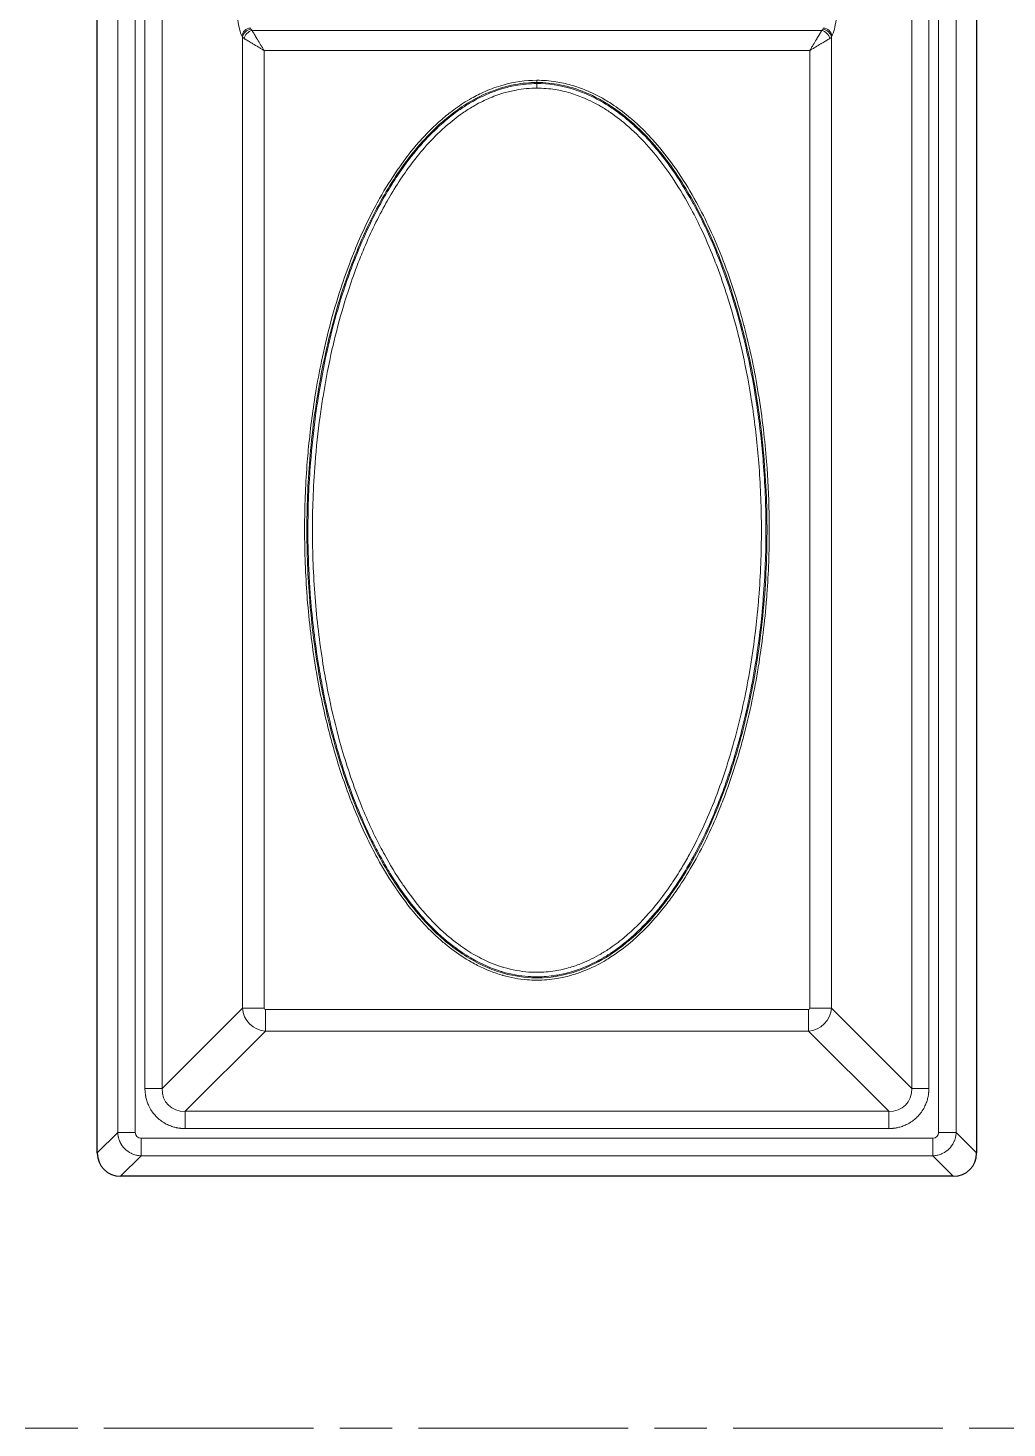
# Model space of a CAD drawing. Header units: millimetres. Extents: x 0 to 1486, y 0 to 1051.
# Drawn here: x 338.2 to 371.26, y 289.51 to 336.79 of the extents above; entities that cross this region are included whole.
import ezdxf

# ---------------------------------------------------------------- set-up
doc = ezdxf.new("R2010")
doc.units = ezdxf.units.MM
doc.header["$LTSCALE"] = 1.25
doc.linetypes.add('CHAIN', pattern=[0.3543, 0.2362, -0.0295, 0.0591, -0.0295])
for name, color, linetype, lineweight, true_color in [('Mittellinie(DIN)', 7, 'CHAIN', 15, 0x262659), ('Sichtbare Kanten(DIN)', 7, 'Continuous', 25, 0x262659), ('Sichtbare tangentiale Kanten(DIN)', 7, 'Continuous', 15, 0x1a1a3e)]:
    doc.layers.add(name, color=color, linetype=linetype, lineweight=lineweight, true_color=true_color)

msp = doc.modelspace()

# ---------------------------------------------------------------- linework, layer by layer
at = {"layer": 'Mittellinie(DIN)', "ltscale": 23.990969}
msp.add_line((192.013, 289.508), (1084.263, 289.508), dxfattribs=at)
at = {"layer": 'Sichtbare Kanten(DIN)'}
for p, q in [((340.538, 298.796), (340.538, 411.92)), ((370.238, 411.92), (370.238, 298.796)), ((369.45, 298.008), (341.326, 298.008))]:
    msp.add_line(p, q, dxfattribs=at)
for centre, major_axis in [((341.351, 298.82), (-0.583, -0.583)), ((369.426, 298.82), (0.583, -0.583))]:
    msp.add_ellipse(centre, major_axis=major_axis, ratio=0.970288, start_param=5.512866, end_param=7.053504, dxfattribs=at)
at = {"layer": 'Sichtbare tangentiale Kanten(DIN)'}
for p, q in [((341.232, 299.49), (341.232, 411.227)), ((341.823, 299.49), (341.823, 411.227)), ((368.954, 299.49), (368.954, 411.227)), ((369.545, 299.49), (369.545, 411.227)), ((342.151, 300.979), (342.151, 337.061)), ((342.733, 300.979), (342.733, 337.061)), ((345.736, 336.747), (345.714, 336.79)), ((345.768, 336.704), (365.008, 336.704)), ((365.041, 336.747), (365.062, 336.79)), ((368.044, 300.979), (368.044, 337.061)), ((368.626, 300.979), (368.626, 337.061)), ((345.445, 336.478), (345.423, 336.52)), ((345.445, 303.691), (345.445, 336.478)), ((365.332, 336.478), (365.353, 336.52)), ((365.332, 303.691), (365.332, 336.478)), ((346.172, 336.03), (364.604, 336.03)), ((346.172, 303.691), (346.172, 336.03)), ((364.604, 303.691), (364.604, 336.03)), ((355.388, 335.025), (355.388, 334.949)), ((355.388, 334.949), (355.388, 334.913)), ((355.388, 334.913), (355.388, 334.759)), ((342.733, 300.979), (345.445, 303.691)), ((345.445, 303.691), (346.172, 303.691)), ((346.221, 303.642), (364.556, 303.642)), ((346.221, 302.915), (346.221, 303.642)), ((364.556, 303.642), (364.556, 302.915)), ((365.332, 303.691), (364.604, 303.691)), ((368.044, 300.979), (365.332, 303.691)), ((343.509, 300.203), (346.221, 302.915)), ((346.221, 302.915), (364.556, 302.915)), ((367.267, 300.203), (364.556, 302.915)), ((342.151, 300.979), (342.733, 300.979)), ((368.626, 300.979), (368.044, 300.979)), ((343.509, 299.621), (343.509, 300.203)), ((343.509, 300.203), (367.267, 300.203)), ((367.267, 300.203), (367.267, 299.621)), ((340.538, 298.796), (341.232, 299.49)), ((341.232, 299.49), (341.823, 299.49)), ((343.509, 299.621), (367.267, 299.621)), ((369.545, 299.49), (368.954, 299.49)), ((370.238, 298.796), (369.545, 299.49)), ((342.02, 299.293), (368.757, 299.293)), ((342.02, 298.702), (342.02, 299.293)), ((368.757, 299.293), (368.757, 298.702)), ((341.326, 298.008), (342.02, 298.702)), ((342.02, 298.702), (368.757, 298.702)), ((369.45, 298.008), (368.757, 298.702))]:
    msp.add_line(p, q, dxfattribs=at)
for centre, major_axis, ratio, start_param, end_param in [((345.554, 337.595), (-0.001, 1.197), 0.249407, 2.033422, 2.685728), ((345.714, 336.52), (-0.267, -0.136), 0.876427, 4.292601, 5.756816), ((345.736, 336.478), (-0.267, -0.136), 0.876427, 4.292601, 5.756816), ((345.768, 336.434), (-0.212, -0.212), 0.822157, 4.024283, 5.400495), ((346.261, 336.799), (-0.539, 0), 0.439726, 0.219686, 0.413587), ((364.515, 336.799), (0.539, 0), 0.439726, 5.869599, 6.063499), ((365.008, 336.434), (0.212, -0.212), 0.822157, 0.88269, 2.258902), ((365.041, 336.478), (0.267, -0.136), 0.876427, 0.526369, 1.990584), ((365.062, 336.52), (0.267, -0.136), 0.876427, 0.526369, 1.990584), ((365.223, 337.595), (0.001, 1.197), 0.249407, 3.597457, 4.249764), ((346.226, 336.531), (-0.803, 0), 0.281851, 0.234549, 0.438861), ((364.551, 336.531), (0.803, 0), 0.281851, 5.844325, 6.048636), ((346.224, 303.694), (0.566, -0.566), 0.950188, 3.956104, 5.468674), ((346.224, 303.694), (0.0375, 0.0375), 0.943242, 2.385308, 3.897877), ((364.553, 303.694), (-0.566, -0.566), 0.950188, 0.814511, 2.327081), ((364.553, 303.694), (-0.0375, 0.0375), 0.943242, 2.385308, 3.897877), ((343.593, 301.063), (0.65, 0.65), 0.870843, 2.385491, 3.897694), ((367.183, 301.063), (-0.65, 0.65), 0.870843, 2.385491, 3.897694), ((342.026, 299.496), (-0.146, -0.146), 0.970883, 5.512439, 7.053932), ((368.751, 299.496), (-0.146, 0.146), 0.970883, 2.370846, 3.912339)]:
    msp.add_ellipse(centre, major_axis=major_axis, ratio=ratio, start_param=start_param, end_param=end_param, dxfattribs=at)
for points, knots in [([(345.768, 336.704), (345.774, 336.695), (345.779, 336.685), (345.785, 336.675), (345.792, 336.665), (345.798, 336.654), (345.805, 336.643), (345.816, 336.624), (345.828, 336.604), (345.841, 336.583), (345.843, 336.579), (345.846, 336.574), (345.848, 336.57), (345.874, 336.527), (345.902, 336.481), (345.931, 336.432), (345.937, 336.423), (345.943, 336.413), (345.949, 336.403), (345.984, 336.344), (346.021, 336.283), (346.058, 336.22), (346.077, 336.189), (346.096, 336.157), (346.115, 336.126), (346.125, 336.11), (346.134, 336.094), (346.144, 336.078), (346.153, 336.062), (346.163, 336.046), (346.172, 336.03)], [0, 0, 0, 0, 0.0583903, 0.0583903, 0.0583903, 0.1166231, 0.1166231, 0.1166231, 0.213731, 0.213731, 0.213731, 0.233069, 0.233069, 0.233069, 0.4274621, 0.4274621, 0.4274621, 0.4661163, 0.4661163, 0.4661163, 0.6989275, 0.6989275, 0.6989275, 0.8156207, 0.8156207, 0.8156207, 0.8739806, 0.8739806, 0.8739806, 0.9322842, 0.9322842, 0.9322842, 0.9322842]), ([(365.008, 336.704), (365.003, 336.695), (364.997, 336.685), (364.991, 336.675), (364.985, 336.665), (364.978, 336.654), (364.972, 336.643), (364.961, 336.624), (364.949, 336.604), (364.936, 336.583), (364.933, 336.579), (364.931, 336.574), (364.928, 336.57), (364.903, 336.527), (364.875, 336.481), (364.845, 336.432), (364.84, 336.423), (364.834, 336.413), (364.828, 336.403), (364.792, 336.344), (364.756, 336.283), (364.718, 336.22), (364.699, 336.189), (364.68, 336.157), (364.661, 336.126), (364.652, 336.11), (364.642, 336.094), (364.633, 336.078), (364.623, 336.062), (364.614, 336.046), (364.604, 336.03)], [0, 0, 0, 0, 0.0583903, 0.0583903, 0.0583903, 0.1166231, 0.1166231, 0.1166231, 0.2137311, 0.2137311, 0.2137311, 0.233069, 0.233069, 0.233069, 0.4274621, 0.4274621, 0.4274621, 0.4661163, 0.4661163, 0.4661163, 0.6989275, 0.6989275, 0.6989275, 0.8156207, 0.8156207, 0.8156207, 0.8739806, 0.8739806, 0.8739806, 0.9322842, 0.9322842, 0.9322842, 0.9322842]), ([(345.499, 336.434), (345.508, 336.429), (345.517, 336.423), (345.528, 336.417), (345.538, 336.411), (345.549, 336.405), (345.56, 336.398), (345.579, 336.387), (345.599, 336.375), (345.62, 336.362), (345.624, 336.36), (345.628, 336.357), (345.632, 336.354), (345.675, 336.329), (345.722, 336.301), (345.77, 336.272), (345.78, 336.266), (345.79, 336.26), (345.799, 336.254), (345.858, 336.219), (345.92, 336.182), (345.982, 336.144), (346.014, 336.125), (346.045, 336.107), (346.077, 336.087), (346.093, 336.078), (346.109, 336.068), (346.125, 336.059), (346.14, 336.049), (346.156, 336.04), (346.172, 336.03)], [0, 0, 0, 0, 0.0583903, 0.0583903, 0.0583903, 0.1166231, 0.1166231, 0.1166231, 0.213731, 0.213731, 0.213731, 0.233069, 0.233069, 0.233069, 0.4274621, 0.4274621, 0.4274621, 0.4661163, 0.4661163, 0.4661163, 0.6989275, 0.6989275, 0.6989275, 0.8156207, 0.8156207, 0.8156207, 0.8739806, 0.8739806, 0.8739806, 0.9322842, 0.9322842, 0.9322842, 0.9322842]), ([(365.278, 336.434), (365.269, 336.429), (365.259, 336.423), (365.249, 336.417), (365.239, 336.411), (365.228, 336.405), (365.217, 336.398), (365.198, 336.387), (365.178, 336.375), (365.157, 336.362), (365.153, 336.36), (365.148, 336.357), (365.144, 336.354), (365.101, 336.329), (365.055, 336.301), (365.006, 336.272), (364.997, 336.266), (364.987, 336.26), (364.977, 336.254), (364.918, 336.219), (364.857, 336.182), (364.794, 336.144), (364.763, 336.125), (364.731, 336.107), (364.7, 336.087), (364.684, 336.078), (364.668, 336.068), (364.652, 336.059), (364.636, 336.049), (364.62, 336.04), (364.604, 336.03)], [0, 0, 0, 0, 0.0583903, 0.0583903, 0.0583903, 0.1166231, 0.1166231, 0.1166231, 0.2137311, 0.2137311, 0.2137311, 0.233069, 0.233069, 0.233069, 0.4274621, 0.4274621, 0.4274621, 0.4661163, 0.4661163, 0.4661163, 0.6989275, 0.6989275, 0.6989275, 0.8156207, 0.8156207, 0.8156207, 0.8739806, 0.8739806, 0.8739806, 0.9322842, 0.9322842, 0.9322842, 0.9322842]), ([(355.388, 335.025), (355.601, 335.025), (355.815, 335.008), (356.025, 334.975), (356.197, 334.948), (356.367, 334.911), (356.534, 334.864), (356.71, 334.814), (356.882, 334.754), (357.051, 334.684), (357.24, 334.605), (357.423, 334.515), (357.601, 334.415), (357.733, 334.34), (357.863, 334.26), (357.989, 334.175), (358.183, 334.043), (358.37, 333.9), (358.549, 333.749), (358.641, 333.671), (358.73, 333.591), (358.817, 333.51), (359.012, 333.327), (359.198, 333.135), (359.374, 332.934), (359.598, 332.68), (359.807, 332.414), (360.003, 332.138), (360.031, 332.098), (360.059, 332.058), (360.087, 332.018), (360.307, 331.7), (360.511, 331.371), (360.7, 331.034), (360.725, 330.99), (360.75, 330.946), (360.774, 330.902), (360.935, 330.607), (361.086, 330.306), (361.228, 330.001), (361.391, 329.648), (361.542, 329.29), (361.681, 328.927), (361.956, 328.212), (362.187, 327.48), (362.381, 326.74), (362.383, 326.734), (362.384, 326.728), (362.386, 326.722), (362.582, 325.973), (362.74, 325.215), (362.865, 324.451), (362.932, 324.046), (362.989, 323.639), (363.037, 323.231), (363.079, 322.871), (363.115, 322.509), (363.143, 322.147), (363.189, 321.568), (363.218, 320.987), (363.229, 320.406), (363.233, 320.213), (363.235, 320.021), (363.235, 319.829), (363.235, 319.108), (363.209, 318.388), (363.156, 317.67), (363.152, 317.617), (363.148, 317.563), (363.144, 317.51), (363.082, 316.739), (362.99, 315.97), (362.865, 315.206), (362.864, 315.198), (362.863, 315.19), (362.861, 315.183), (362.737, 314.427), (362.58, 313.676), (362.386, 312.936), (362.337, 312.749), (362.286, 312.563), (362.233, 312.378), (362.071, 311.82), (361.888, 311.268), (361.679, 310.726), (361.644, 310.633), (361.607, 310.54), (361.57, 310.447), (361.318, 309.822), (361.031, 309.211), (360.701, 308.623), (360.656, 308.545), (360.611, 308.467), (360.566, 308.389), (360.415, 308.134), (360.256, 307.883), (360.087, 307.639), (359.989, 307.498), (359.887, 307.358), (359.783, 307.222), (359.652, 307.051), (359.516, 306.885), (359.374, 306.723), (359.189, 306.513), (358.995, 306.311), (358.789, 306.121), (358.711, 306.049), (358.631, 305.978), (358.549, 305.909), (358.329, 305.723), (358.097, 305.55), (357.854, 305.395), (357.771, 305.342), (357.686, 305.291), (357.601, 305.243), (357.382, 305.119), (357.154, 305.011), (356.919, 304.921), (356.793, 304.873), (356.664, 304.83), (356.534, 304.793), (356.379, 304.749), (356.221, 304.714), (356.063, 304.688), (355.84, 304.651), (355.614, 304.632), (355.388, 304.632), (355.277, 304.632), (355.166, 304.637), (355.055, 304.646), (354.781, 304.668), (354.508, 304.718), (354.243, 304.793), (354.238, 304.794), (354.234, 304.796), (354.229, 304.797), (353.937, 304.88), (353.654, 304.994), (353.383, 305.131), (353.313, 305.167), (353.244, 305.204), (353.176, 305.243), (352.944, 305.374), (352.721, 305.522), (352.509, 305.683), (352.413, 305.756), (352.319, 305.831), (352.227, 305.909), (351.992, 306.108), (351.77, 306.323), (351.56, 306.548), (351.507, 306.606), (351.454, 306.664), (351.402, 306.723), (351.147, 307.014), (350.91, 307.321), (350.69, 307.639), (350.67, 307.668), (350.65, 307.697), (350.631, 307.726), (350.433, 308.017), (350.248, 308.317), (350.076, 308.623), (350.02, 308.722), (349.966, 308.821), (349.913, 308.921), (349.638, 309.439), (349.395, 309.973), (349.179, 310.518), (349.151, 310.587), (349.124, 310.656), (349.097, 310.726), (348.889, 311.268), (348.705, 311.82), (348.544, 312.378), (348.49, 312.563), (348.439, 312.749), (348.39, 312.936), (348.223, 313.575), (348.083, 314.221), (347.968, 314.872), (347.948, 314.983), (347.929, 315.095), (347.911, 315.206), (347.786, 315.97), (347.694, 316.739), (347.633, 317.51), (347.631, 317.538), (347.628, 317.567), (347.626, 317.595), (347.57, 318.338), (347.542, 319.083), (347.542, 319.829), (347.542, 319.9), (347.542, 319.97), (347.542, 320.041), (347.547, 320.744), (347.577, 321.447), (347.633, 322.147), (347.643, 322.278), (347.654, 322.408), (347.667, 322.538), (347.726, 323.178), (347.807, 323.817), (347.911, 324.451), (347.971, 324.814), (348.038, 325.177), (348.113, 325.537), (348.196, 325.934), (348.288, 326.329), (348.39, 326.722), (348.502, 327.148), (348.626, 327.572), (348.763, 327.991), (348.866, 328.307), (348.978, 328.621), (349.097, 328.931), (349.152, 329.073), (349.208, 329.214), (349.266, 329.354), (349.497, 329.914), (349.757, 330.461), (350.052, 330.99), (350.06, 331.005), (350.068, 331.019), (350.076, 331.034), (350.266, 331.371), (350.469, 331.7), (350.69, 332.018), (350.699, 332.032), (350.709, 332.046), (350.719, 332.06), (350.931, 332.363), (351.158, 332.656), (351.402, 332.934), (351.531, 333.08), (351.664, 333.222), (351.803, 333.359), (351.939, 333.494), (352.081, 333.624), (352.227, 333.749), (352.359, 333.861), (352.496, 333.968), (352.636, 334.069), (352.81, 334.194), (352.99, 334.31), (353.175, 334.415), (353.325, 334.499), (353.48, 334.577), (353.637, 334.646), (353.834, 334.732), (354.036, 334.805), (354.243, 334.864), (354.615, 334.969), (355.002, 335.025), (355.388, 335.025)], [0, 0, 0, 0, 0.639708, 0.639708, 0.639708, 1.160348, 1.160348, 1.160348, 1.708499, 1.708499, 1.708499, 2.321068, 2.321068, 2.321068, 2.777127, 2.777127, 2.777127, 3.481707, 3.481707, 3.481707, 3.840961, 3.840961, 3.840961, 4.642216, 4.642216, 4.642216, 5.656868, 5.656868, 5.656868, 5.802986, 5.802986, 5.802986, 6.963587, 6.963587, 6.963587, 7.114552, 7.114552, 7.114552, 8.124051, 8.124051, 8.124051, 9.289556, 9.289556, 9.289556, 11.587453, 11.587453, 11.587453, 11.605982, 11.605982, 11.605982, 13.927144, 13.927144, 13.927144, 15.159529, 15.159529, 15.159529, 16.248341, 16.248341, 16.248341, 17.992352, 17.992352, 17.992352, 18.569576, 18.569576, 18.569576, 20.730291, 20.730291, 20.730291, 20.890769, 20.890769, 20.890769, 23.211965, 23.211965, 23.211965, 23.235727, 23.235727, 23.235727, 25.53318, 25.53318, 25.53318, 26.112017, 26.112017, 26.112017, 27.854377, 27.854377, 27.854377, 28.153739, 28.153739, 28.153739, 30.175566, 30.175566, 30.175566, 30.445968, 30.445968, 30.445968, 31.33622, 31.33622, 31.33622, 31.85246, 31.85246, 31.85246, 32.496894, 32.496894, 32.496894, 33.336993, 33.336993, 33.336993, 33.657412, 33.657412, 33.657412, 34.522413, 34.522413, 34.522413, 34.818036, 34.818036, 34.818036, 35.57249, 35.57249, 35.57249, 35.978641, 35.978641, 35.978641, 36.46173, 36.46173, 36.46173, 37.139135, 37.139135, 37.139135, 37.472442, 37.472442, 37.472442, 38.299742, 38.299742, 38.299742, 38.313597, 38.313597, 38.313597, 39.224503, 39.224503, 39.224503, 39.460285, 39.460285, 39.460285, 40.259784, 40.259784, 40.259784, 40.620853, 40.620853, 40.620853, 41.545701, 41.545701, 41.545701, 41.781511, 41.781511, 41.781511, 42.942132, 42.942132, 42.942132, 43.047049, 43.047049, 43.047049, 44.102719, 44.102719, 44.102719, 44.442229, 44.442229, 44.442229, 46.200033, 46.200033, 46.200033, 46.423921, 46.423921, 46.423921, 48.166433, 48.166433, 48.166433, 48.745108, 48.745108, 48.745108, 50.727284, 50.727284, 50.727284, 51.066318, 51.066318, 51.066318, 53.387519, 53.387519, 53.387519, 53.473034, 53.473034, 53.473034, 55.708716, 55.708716, 55.708716, 55.921312, 55.921312, 55.921312, 58.029915, 58.029915, 58.029915, 58.421576, 58.421576, 58.421576, 60.351166, 60.351166, 60.351166, 61.455449, 61.455449, 61.455449, 62.672368, 62.672368, 62.672368, 63.995258, 63.995258, 63.995258, 64.993535, 64.993535, 64.993535, 65.448701, 65.448701, 65.448701, 67.264643, 67.264643, 67.264643, 67.314699, 67.314699, 67.314699, 68.475297, 68.475297, 68.475297, 68.525889, 68.525889, 68.525889, 69.636002, 69.636002, 69.636002, 70.220476, 70.220476, 70.220476, 70.796631, 70.796631, 70.796631, 71.316647, 71.316647, 71.316647, 71.957253, 71.957253, 71.957253, 72.473802, 72.473802, 72.473802, 73.117889, 73.117889, 73.117889, 74.278288, 74.278288, 74.278288, 74.278288]), ([(355.388, 334.949), (355.65, 334.949), (356.209, 334.893), (357.083, 334.623), (357.962, 334.139), (358.811, 333.448), (359.571, 332.62), (360.202, 331.737), (360.935, 330.501), (361.672, 328.857), (362.297, 326.872), (362.715, 324.986), (363.029, 322.896), (363.195, 320.452), (363.122, 317.597), (362.782, 314.9), (362.224, 312.494), (361.507, 310.383), (360.664, 308.62), (359.706, 307.191), (358.801, 306.188), (357.869, 305.454), (356.98, 304.995), (356.047, 304.727), (355.065, 304.673), (354.144, 304.873), (353.39, 305.196), (352.76, 305.575), (352.158, 306.051), (351.554, 306.646), (350.985, 307.335), (350.444, 308.129), (349.839, 309.183), (349.195, 310.599), (348.556, 312.489), (348.005, 314.845), (347.674, 317.414), (347.585, 320.067), (347.713, 322.638), (348.09, 325.29), (348.682, 327.615), (349.383, 329.501), (349.994, 330.768), (350.61, 331.787), (351.183, 332.582), (351.908, 333.394), (352.733, 334.087), (353.683, 334.62), (354.551, 334.893), (355.141, 334.949), (355.388, 334.949)], [0, 0, 0, 0, 0.801473, 1.708499, 2.777127, 3.840961, 5.018658, 6.172353, 7.114552, 9.351003, 11.587453, 13.373491, 15.159529, 17.94491, 20.730291, 23.740723, 26.112017, 28.153739, 30.445968, 31.987116, 33.336993, 34.522413, 35.57249, 36.368743, 37.472442, 38.554664, 39.224503, 39.965544, 40.78815, 41.545701, 42.532728, 43.487478, 44.442229, 46.200033, 48.166433, 50.445565, 53.473034, 55.947305, 58.421576, 61.208417, 63.995258, 65.629951, 67.264643, 68.228999, 69.222094, 70.220476, 71.519846, 72.473802, 73.523577, 74.278288, 74.278288, 74.278288, 74.278288]), ([(355.388, 334.913), (355.781, 334.913), (356.174, 334.852), (356.55, 334.742), (356.72, 334.692), (356.887, 334.631), (357.05, 334.562), (357.246, 334.478), (357.437, 334.381), (357.621, 334.274), (357.736, 334.206), (357.849, 334.134), (357.959, 334.059), (358.169, 333.915), (358.37, 333.757), (358.561, 333.59), (358.603, 333.553), (358.646, 333.515), (358.687, 333.477), (358.93, 333.254), (359.158, 333.016), (359.371, 332.766), (359.432, 332.695), (359.492, 332.623), (359.551, 332.55), (359.733, 332.323), (359.904, 332.089), (360.066, 331.849), (360.116, 331.775), (360.165, 331.7), (360.214, 331.625), (360.372, 331.378), (360.522, 331.125), (360.664, 330.868), (360.671, 330.855), (360.678, 330.842), (360.686, 330.828), (360.841, 330.544), (360.986, 330.254), (361.122, 329.961), (361.286, 329.609), (361.436, 329.252), (361.575, 328.89), (361.588, 328.856), (361.601, 328.821), (361.614, 328.786), (361.738, 328.459), (361.852, 328.129), (361.958, 327.796), (362.083, 327.403), (362.197, 327.006), (362.3, 326.607), (362.36, 326.373), (362.416, 326.138), (362.469, 325.902), (362.583, 325.395), (362.681, 324.885), (362.764, 324.372), (362.785, 324.24), (362.806, 324.108), (362.825, 323.975), (362.916, 323.355), (362.985, 322.732), (363.034, 322.107), (363.089, 321.402), (363.118, 320.694), (363.122, 319.987), (363.122, 319.934), (363.122, 319.881), (363.122, 319.829), (363.122, 319.068), (363.093, 318.308), (363.034, 317.55), (363.021, 317.385), (363.006, 317.219), (362.991, 317.053), (362.934, 316.462), (362.859, 315.872), (362.764, 315.285), (362.703, 314.905), (362.633, 314.525), (362.554, 314.148), (362.478, 313.78), (362.393, 313.414), (362.3, 313.05), (362.138, 312.422), (361.95, 311.799), (361.731, 311.188), (361.693, 311.082), (361.654, 310.976), (361.614, 310.871), (361.51, 310.595), (361.399, 310.321), (361.281, 310.049), (361.096, 309.625), (360.894, 309.207), (360.67, 308.801), (360.668, 308.797), (360.666, 308.793), (360.664, 308.789), (360.528, 308.542), (360.385, 308.3), (360.233, 308.062), (360.178, 307.977), (360.123, 307.892), (360.066, 307.809), (359.902, 307.566), (359.728, 307.329), (359.544, 307.099), (359.487, 307.029), (359.429, 306.96), (359.371, 306.891), (359.164, 306.649), (358.944, 306.418), (358.71, 306.201), (358.661, 306.156), (358.611, 306.111), (358.561, 306.067), (358.366, 305.897), (358.162, 305.738), (357.948, 305.592), (357.841, 305.519), (357.732, 305.45), (357.621, 305.384), (357.527, 305.33), (357.432, 305.278), (357.336, 305.229), (357.13, 305.125), (356.918, 305.035), (356.699, 304.962), (356.65, 304.945), (356.6, 304.93), (356.55, 304.915), (356.378, 304.864), (356.203, 304.824), (356.026, 304.796), (355.815, 304.762), (355.602, 304.745), (355.388, 304.745), (355.29, 304.745), (355.191, 304.748), (355.093, 304.756), (354.799, 304.778), (354.508, 304.832), (354.226, 304.915), (354.21, 304.92), (354.193, 304.925), (354.177, 304.93), (353.839, 305.034), (353.515, 305.179), (353.21, 305.353), (353.192, 305.363), (353.174, 305.374), (353.156, 305.384), (352.955, 305.502), (352.763, 305.632), (352.578, 305.772), (352.454, 305.866), (352.333, 305.965), (352.216, 306.067), (352.148, 306.126), (352.082, 306.187), (352.016, 306.248), (351.801, 306.451), (351.598, 306.666), (351.407, 306.89), (351.176, 307.16), (350.962, 307.442), (350.762, 307.733), (350.745, 307.758), (350.727, 307.783), (350.71, 307.809), (350.601, 307.97), (350.496, 308.135), (350.394, 308.302), (350.297, 308.462), (350.203, 308.625), (350.113, 308.789), (350.01, 308.975), (349.912, 309.163), (349.818, 309.353), (349.629, 309.736), (349.457, 310.126), (349.298, 310.521), (349.252, 310.637), (349.206, 310.754), (349.162, 310.871), (348.964, 311.396), (348.789, 311.929), (348.635, 312.468), (348.58, 312.661), (348.527, 312.855), (348.477, 313.05), (348.356, 313.519), (348.25, 313.992), (348.158, 314.467), (348.105, 314.739), (348.056, 315.012), (348.012, 315.285), (347.891, 316.036), (347.802, 316.792), (347.742, 317.55), (347.722, 317.806), (347.706, 318.063), (347.693, 318.319), (347.667, 318.822), (347.654, 319.325), (347.654, 319.829), (347.654, 320.222), (347.662, 320.616), (347.678, 321.01), (347.692, 321.376), (347.714, 321.742), (347.743, 322.107), (347.784, 322.637), (347.84, 323.165), (347.911, 323.691), (347.942, 323.919), (347.976, 324.146), (348.012, 324.372), (348.092, 324.863), (348.185, 325.351), (348.292, 325.836), (348.35, 326.094), (348.411, 326.351), (348.477, 326.607), (348.592, 327.055), (348.721, 327.5), (348.865, 327.94), (348.957, 328.224), (349.056, 328.506), (349.162, 328.786), (349.193, 328.869), (349.225, 328.951), (349.258, 329.034), (349.4, 329.394), (349.553, 329.751), (349.72, 330.102), (349.844, 330.361), (349.974, 330.617), (350.113, 330.868), (350.169, 330.97), (350.226, 331.071), (350.285, 331.172), (350.414, 331.392), (350.549, 331.609), (350.692, 331.822), (350.698, 331.831), (350.704, 331.84), (350.71, 331.849), (350.847, 332.052), (350.991, 332.251), (351.143, 332.445), (351.228, 332.554), (351.315, 332.661), (351.405, 332.767), (351.594, 332.987), (351.793, 333.198), (352.004, 333.398), (352.074, 333.463), (352.144, 333.528), (352.216, 333.59), (352.399, 333.751), (352.591, 333.902), (352.792, 334.041), (352.91, 334.123), (353.031, 334.201), (353.155, 334.274), (353.325, 334.373), (353.5, 334.463), (353.68, 334.542), (353.857, 334.62), (354.04, 334.687), (354.226, 334.742), (354.367, 334.783), (354.51, 334.818), (354.654, 334.844), (354.896, 334.889), (355.142, 334.913), (355.388, 334.913)], [0, 0, 0, 0, 1.13436, 1.13436, 1.13436, 1.648132, 1.648132, 1.648132, 2.268893, 2.268893, 2.268893, 2.658644, 2.658644, 2.658644, 3.403508, 3.403508, 3.403508, 3.570243, 3.570243, 3.570243, 4.538009, 4.538009, 4.538009, 4.814995, 4.814995, 4.814995, 5.672522, 5.672522, 5.672522, 5.936787, 5.936787, 5.936787, 6.807049, 6.807049, 6.807049, 6.85221, 6.85221, 6.85221, 7.813767, 7.813767, 7.813767, 8.965202, 8.965202, 8.965202, 9.076064, 9.076064, 9.076064, 10.116636, 10.116636, 10.116636, 11.345066, 11.345066, 11.345066, 12.065149, 12.065149, 12.065149, 13.614093, 13.614093, 13.614093, 14.013663, 14.013663, 14.013663, 15.88308, 15.88308, 15.88308, 17.995019, 17.995019, 17.995019, 18.152131, 18.152131, 18.152131, 20.421151, 20.421151, 20.421151, 20.917399, 20.917399, 20.917399, 22.690238, 22.690238, 22.690238, 23.83978, 23.83978, 23.83978, 24.959232, 24.959232, 24.959232, 26.893631, 26.893631, 26.893631, 27.228211, 27.228211, 27.228211, 28.107348, 28.107348, 28.107348, 29.483886, 29.483886, 29.483886, 29.497213, 29.497213, 29.497213, 30.332062, 30.332062, 30.332062, 30.631736, 30.631736, 30.631736, 31.500075, 31.500075, 31.500075, 31.766262, 31.766262, 31.766262, 32.704434, 32.704434, 32.704434, 32.900755, 32.900755, 32.900755, 33.658217, 33.658217, 33.658217, 34.035302, 34.035302, 34.035302, 34.350766, 34.350766, 34.350766, 35.019428, 35.019428, 35.019428, 35.169775, 35.169775, 35.169775, 35.688089, 35.688089, 35.688089, 36.304253, 36.304253, 36.304253, 36.588432, 36.588432, 36.588432, 37.438768, 37.438768, 37.438768, 37.488776, 37.488776, 37.488776, 38.512582, 38.512582, 38.512582, 38.573276, 38.573276, 38.573276, 39.250927, 39.250927, 39.250927, 39.707763, 39.707763, 39.707763, 39.971507, 39.971507, 39.971507, 40.840853, 40.840853, 40.840853, 41.886498, 41.886498, 41.886498, 41.976802, 41.976802, 41.976802, 42.555048, 42.555048, 42.555048, 43.111289, 43.111289, 43.111289, 43.74126, 43.74126, 43.74126, 45.007841, 45.007841, 45.007841, 45.380295, 45.380295, 45.380295, 47.050279, 47.050279, 47.050279, 47.649332, 47.649332, 47.649332, 49.092716, 49.092716, 49.092716, 49.918292, 49.918292, 49.918292, 52.18734, 52.18734, 52.18734, 52.954306, 52.954306, 52.954306, 54.456398, 54.456398, 54.456398, 55.632024, 55.632024, 55.632024, 56.72542, 56.72542, 56.72542, 58.309742, 58.309742, 58.309742, 58.994445, 58.994445, 58.994445, 60.475949, 60.475949, 60.475949, 61.263459, 61.263459, 61.263459, 62.642156, 62.642156, 62.642156, 63.532468, 63.532468, 63.532468, 63.795658, 63.795658, 63.795658, 64.94916, 64.94916, 64.94916, 65.801482, 65.801482, 65.801482, 66.146102, 66.146102, 66.146102, 66.904062, 66.904062, 66.904062, 66.935983, 66.935983, 66.935983, 67.662022, 67.662022, 67.662022, 68.070543, 68.070543, 68.070543, 68.924954, 68.924954, 68.924954, 69.205049, 69.205049, 69.205049, 69.919449, 69.919449, 69.919449, 70.33964, 70.33964, 70.33964, 70.911285, 70.911285, 70.911285, 71.474241, 71.474241, 71.474241, 71.898749, 71.898749, 71.898749, 72.608523, 72.608523, 72.608523, 72.608523]), ([(355.388, 334.759), (355.595, 334.759), (355.802, 334.742), (356.006, 334.709), (356.175, 334.682), (356.343, 334.644), (356.507, 334.595), (356.671, 334.547), (356.832, 334.488), (356.99, 334.421), (357.18, 334.34), (357.365, 334.246), (357.544, 334.141), (357.656, 334.076), (357.765, 334.006), (357.872, 333.933), (358.077, 333.792), (358.273, 333.638), (358.46, 333.475), (358.502, 333.438), (358.543, 333.401), (358.584, 333.364), (358.818, 333.149), (359.038, 332.919), (359.245, 332.678), (359.248, 332.675), (359.251, 332.671), (359.255, 332.667), (359.449, 332.44), (359.632, 332.202), (359.805, 331.958), (359.85, 331.893), (359.895, 331.829), (359.939, 331.763), (360.151, 331.45), (360.347, 331.126), (360.53, 330.795), (360.537, 330.781), (360.544, 330.768), (360.551, 330.755), (360.68, 330.52), (360.801, 330.281), (360.916, 330.039), (361.073, 329.71), (361.218, 329.376), (361.353, 329.037), (361.393, 328.936), (361.432, 328.834), (361.471, 328.732), (361.594, 328.408), (361.707, 328.08), (361.812, 327.749), (361.937, 327.359), (362.049, 326.965), (362.151, 326.569), (362.201, 326.376), (362.248, 326.183), (362.292, 325.99), (362.418, 325.446), (362.524, 324.898), (362.613, 324.348), (362.634, 324.216), (362.654, 324.085), (362.674, 323.953), (362.764, 323.336), (362.833, 322.717), (362.881, 322.096), (362.936, 321.394), (362.965, 320.69), (362.969, 319.986), (362.969, 319.933), (362.969, 319.881), (362.969, 319.829), (362.969, 319.072), (362.94, 318.316), (362.881, 317.562), (362.869, 317.402), (362.855, 317.242), (362.84, 317.082), (362.783, 316.489), (362.708, 315.898), (362.613, 315.309), (362.552, 314.931), (362.482, 314.554), (362.404, 314.179), (362.328, 313.814), (362.244, 313.45), (362.151, 313.089), (361.963, 312.356), (361.738, 311.633), (361.471, 310.925), (361.204, 310.217), (360.894, 309.525), (360.53, 308.863), (360.448, 308.715), (360.364, 308.568), (360.277, 308.423), (360.169, 308.244), (360.057, 308.068), (359.939, 307.894), (359.777, 307.655), (359.606, 307.421), (359.424, 307.196), (359.369, 307.126), (359.312, 307.058), (359.254, 306.991), (359.008, 306.703), (358.744, 306.431), (358.46, 306.182), (358.434, 306.16), (358.408, 306.138), (358.383, 306.116), (358.216, 305.975), (358.042, 305.841), (357.862, 305.718), (357.758, 305.647), (357.652, 305.58), (357.543, 305.516), (357.341, 305.398), (357.131, 305.293), (356.915, 305.205), (356.781, 305.151), (356.645, 305.103), (356.507, 305.062), (356.341, 305.013), (356.172, 304.974), (356.002, 304.947), (355.799, 304.914), (355.594, 304.898), (355.388, 304.898), (355.298, 304.898), (355.209, 304.901), (355.119, 304.907), (354.832, 304.927), (354.546, 304.98), (354.27, 305.062), (354.254, 305.067), (354.238, 305.071), (354.222, 305.076), (353.974, 305.153), (353.733, 305.252), (353.502, 305.369), (353.411, 305.416), (353.321, 305.465), (353.233, 305.516), (353.038, 305.631), (352.851, 305.757), (352.671, 305.894), (352.549, 305.986), (352.431, 306.082), (352.317, 306.182), (352.067, 306.401), (351.833, 306.637), (351.614, 306.885), (351.583, 306.92), (351.552, 306.955), (351.522, 306.991), (351.296, 307.255), (351.085, 307.533), (350.888, 307.82), (350.871, 307.845), (350.854, 307.869), (350.837, 307.894), (350.625, 308.208), (350.429, 308.531), (350.247, 308.863), (350.194, 308.958), (350.143, 309.054), (350.092, 309.151), (349.851, 309.615), (349.635, 310.092), (349.44, 310.578), (349.394, 310.693), (349.349, 310.809), (349.305, 310.925), (349.074, 311.538), (348.875, 312.162), (348.703, 312.794), (348.677, 312.892), (348.651, 312.99), (348.625, 313.089), (348.505, 313.555), (348.4, 314.024), (348.308, 314.497), (348.255, 314.767), (348.207, 315.038), (348.163, 315.309), (348.043, 316.056), (347.954, 316.808), (347.895, 317.562), (347.836, 318.316), (347.807, 319.072), (347.807, 319.829), (347.807, 320.176), (347.813, 320.524), (347.826, 320.872), (347.84, 321.28), (347.863, 321.688), (347.895, 322.095), (347.936, 322.622), (347.992, 323.147), (348.063, 323.671), (348.094, 323.897), (348.127, 324.123), (348.164, 324.348), (348.251, 324.889), (348.355, 325.427), (348.477, 325.961), (348.524, 326.164), (348.573, 326.367), (348.625, 326.569), (348.74, 327.014), (348.868, 327.455), (349.01, 327.892), (349.102, 328.174), (349.201, 328.454), (349.305, 328.732), (349.373, 328.911), (349.443, 329.088), (349.516, 329.265), (349.732, 329.787), (349.975, 330.299), (350.247, 330.795), (350.302, 330.895), (350.359, 330.995), (350.417, 331.094), (350.55, 331.322), (350.69, 331.545), (350.837, 331.763), (350.901, 331.857), (350.966, 331.951), (351.032, 332.043), (351.187, 332.258), (351.35, 332.466), (351.522, 332.667), (351.707, 332.883), (351.903, 333.091), (352.11, 333.287), (352.177, 333.351), (352.246, 333.414), (352.317, 333.475), (352.496, 333.632), (352.683, 333.78), (352.879, 333.915), (352.994, 333.995), (353.112, 334.071), (353.233, 334.141), (353.397, 334.238), (353.567, 334.325), (353.741, 334.402), (353.913, 334.477), (354.09, 334.542), (354.27, 334.595), (354.405, 334.635), (354.543, 334.668), (354.682, 334.694), (354.915, 334.737), (355.152, 334.759), (355.388, 334.759)], [0, 0, 0, 0, 0.620901, 0.620901, 0.620901, 1.134291, 1.134291, 1.134291, 1.648132, 1.648132, 1.648132, 2.268896, 2.268896, 2.268896, 2.658644, 2.658644, 2.658644, 3.403509, 3.403509, 3.403509, 3.570243, 3.570243, 3.570243, 4.522872, 4.522872, 4.522872, 4.538033, 4.538033, 4.538033, 5.435647, 5.435647, 5.435647, 5.672526, 5.672526, 5.672526, 6.807049, 6.807049, 6.807049, 6.85221, 6.85221, 6.85221, 7.65563, 7.65563, 7.65563, 8.748582, 8.748582, 8.748582, 9.07605, 9.07605, 9.07605, 10.116636, 10.116636, 10.116636, 11.345061, 11.345061, 11.345061, 11.940907, 11.940907, 11.940907, 13.614094, 13.614094, 13.614094, 14.013663, 14.013663, 14.013663, 15.883041, 15.883041, 15.883041, 17.995019, 17.995019, 17.995019, 18.152131, 18.152131, 18.152131, 20.421151, 20.421151, 20.421151, 20.902488, 20.902488, 20.902488, 22.690208, 22.690208, 22.690208, 23.83978, 23.83978, 23.83978, 24.959232, 24.959232, 24.959232, 27.228332, 27.228332, 27.228332, 29.497264, 29.497264, 29.497264, 30.004132, 30.004132, 30.004132, 30.631822, 30.631822, 30.631822, 31.500075, 31.500075, 31.500075, 31.766262, 31.766262, 31.766262, 32.900744, 32.900744, 32.900744, 33.002604, 33.002604, 33.002604, 33.658217, 33.658217, 33.658217, 34.035386, 34.035386, 34.035386, 34.737409, 34.737409, 34.737409, 35.169886, 35.169886, 35.169886, 35.688089, 35.688089, 35.688089, 36.304254, 36.304254, 36.304254, 36.573387, 36.573387, 36.573387, 37.438768, 37.438768, 37.438768, 37.488776, 37.488776, 37.488776, 38.267108, 38.267108, 38.267108, 38.573188, 38.573188, 38.573188, 39.250927, 39.250927, 39.250927, 39.707618, 39.707618, 39.707618, 40.702482, 40.702482, 40.702482, 40.842288, 40.842288, 40.842288, 41.886498, 41.886498, 41.886498, 41.976801, 41.976801, 41.976801, 43.111293, 43.111293, 43.111293, 43.438274, 43.438274, 43.438274, 45.007841, 45.007841, 45.007841, 45.380294, 45.380294, 45.380294, 47.344178, 47.344178, 47.344178, 47.649338, 47.649338, 47.649338, 49.092716, 49.092716, 49.092716, 49.918319, 49.918319, 49.918319, 52.187343, 52.187343, 52.187343, 54.456392, 54.456392, 54.456392, 55.49965, 55.49965, 55.49965, 56.725435, 56.725435, 56.725435, 58.309742, 58.309742, 58.309742, 58.994439, 58.994439, 58.994439, 60.637765, 60.637765, 60.637765, 61.26347, 61.26347, 61.26347, 62.642156, 62.642156, 62.642156, 63.532496, 63.532496, 63.532496, 64.10511, 64.10511, 64.10511, 65.801507, 65.801507, 65.801507, 66.146102, 66.146102, 66.146102, 66.936006, 66.936006, 66.936006, 67.277478, 67.277478, 67.277478, 68.070691, 68.070691, 68.070691, 68.924954, 68.924954, 68.924954, 69.205049, 69.205049, 69.205049, 69.919449, 69.919449, 69.919449, 70.339628, 70.339628, 70.339628, 70.911285, 70.911285, 70.911285, 71.474194, 71.474194, 71.474194, 71.898749, 71.898749, 71.898749, 72.608523, 72.608523, 72.608523, 72.608523]), ([(342.151, 300.979), (342.151, 300.953), (342.151, 300.927), (342.153, 300.901), (342.154, 300.882), (342.155, 300.863), (342.157, 300.843), (342.158, 300.837), (342.158, 300.831), (342.159, 300.824), (342.162, 300.799), (342.165, 300.773), (342.169, 300.748), (342.172, 300.735), (342.174, 300.722), (342.176, 300.71), (342.179, 300.697), (342.181, 300.685), (342.184, 300.672), (342.19, 300.647), (342.196, 300.622), (342.203, 300.598), (342.21, 300.573), (342.217, 300.549), (342.226, 300.525), (342.234, 300.501), (342.243, 300.477), (342.252, 300.453), (342.262, 300.43), (342.272, 300.406), (342.283, 300.384), (342.338, 300.269), (342.408, 300.163), (342.492, 300.069), (342.509, 300.05), (342.526, 300.031), (342.544, 300.014), (342.562, 299.996), (342.58, 299.979), (342.599, 299.962), (342.693, 299.878), (342.799, 299.808), (342.914, 299.753), (342.937, 299.742), (342.96, 299.732), (342.983, 299.722), (343.007, 299.713), (343.031, 299.704), (343.055, 299.696), (343.079, 299.687), (343.103, 299.68), (343.128, 299.673), (343.152, 299.666), (343.177, 299.66), (343.202, 299.654), (343.215, 299.651), (343.227, 299.649), (343.24, 299.646), (343.252, 299.644), (343.265, 299.641), (343.278, 299.639), (343.303, 299.635), (343.329, 299.632), (343.354, 299.629), (343.361, 299.628), (343.367, 299.628), (343.373, 299.627), (343.393, 299.625), (343.412, 299.624), (343.431, 299.623), (343.457, 299.621), (343.483, 299.621), (343.509, 299.621)], [-5.513202, -5.513202, -5.513202, -5.513202, -5.436809, -5.436809, -5.436809, -5.379514, -5.379514, -5.379514, -5.360415, -5.360415, -5.360415, -5.284022, -5.284022, -5.284022, -5.245825, -5.245825, -5.245825, -5.207629, -5.207629, -5.207629, -5.131235, -5.131235, -5.131235, -5.054842, -5.054842, -5.054842, -4.978448, -4.978448, -4.978448, -4.902055, -4.902055, -4.902055, -4.520088, -4.520088, -4.520088, -4.443694, -4.443694, -4.443694, -4.367301, -4.367301, -4.367301, -3.985334, -3.985334, -3.985334, -3.90894, -3.90894, -3.90894, -3.832547, -3.832547, -3.832547, -3.756153, -3.756153, -3.756153, -3.67976, -3.67976, -3.67976, -3.641563, -3.641563, -3.641563, -3.603367, -3.603367, -3.603367, -3.526973, -3.526973, -3.526973, -3.507875, -3.507875, -3.507875, -3.45058, -3.45058, -3.45058, -3.374186, -3.374186, -3.374186, -3.374186]), ([(368.626, 300.979), (368.626, 300.953), (368.625, 300.927), (368.624, 300.901), (368.623, 300.882), (368.621, 300.863), (368.619, 300.843), (368.619, 300.837), (368.618, 300.831), (368.617, 300.824), (368.615, 300.799), (368.611, 300.773), (368.607, 300.748), (368.605, 300.735), (368.603, 300.722), (368.6, 300.71), (368.598, 300.697), (368.595, 300.685), (368.592, 300.672), (368.587, 300.647), (368.581, 300.622), (368.574, 300.598), (368.567, 300.573), (368.559, 300.549), (368.551, 300.525), (368.542, 300.501), (368.534, 300.477), (368.524, 300.453), (368.514, 300.43), (368.504, 300.406), (368.493, 300.384), (368.439, 300.269), (368.368, 300.163), (368.285, 300.069), (368.268, 300.05), (368.251, 300.031), (368.233, 300.014), (368.215, 299.996), (368.197, 299.979), (368.178, 299.962), (368.084, 299.878), (367.977, 299.808), (367.863, 299.753), (367.84, 299.742), (367.817, 299.732), (367.793, 299.722), (367.77, 299.713), (367.746, 299.704), (367.722, 299.696), (367.698, 299.687), (367.673, 299.68), (367.649, 299.673), (367.624, 299.666), (367.599, 299.66), (367.574, 299.654), (367.562, 299.651), (367.549, 299.649), (367.537, 299.646), (367.524, 299.644), (367.511, 299.641), (367.499, 299.639), (367.473, 299.635), (367.448, 299.632), (367.422, 299.629), (367.416, 299.628), (367.409, 299.628), (367.403, 299.627), (367.384, 299.625), (367.364, 299.624), (367.345, 299.623), (367.319, 299.621), (367.293, 299.621), (367.267, 299.621)], [-5.513202, -5.513202, -5.513202, -5.513202, -5.436809, -5.436809, -5.436809, -5.379514, -5.379514, -5.379514, -5.360415, -5.360415, -5.360415, -5.284022, -5.284022, -5.284022, -5.245825, -5.245825, -5.245825, -5.207629, -5.207629, -5.207629, -5.131235, -5.131235, -5.131235, -5.054842, -5.054842, -5.054842, -4.978448, -4.978448, -4.978448, -4.902055, -4.902055, -4.902055, -4.520088, -4.520088, -4.520088, -4.443694, -4.443694, -4.443694, -4.367301, -4.367301, -4.367301, -3.985334, -3.985334, -3.985334, -3.90894, -3.90894, -3.90894, -3.832547, -3.832547, -3.832547, -3.756153, -3.756153, -3.756153, -3.67976, -3.67976, -3.67976, -3.641563, -3.641563, -3.641563, -3.603367, -3.603367, -3.603367, -3.526973, -3.526973, -3.526973, -3.507875, -3.507875, -3.507875, -3.45058, -3.45058, -3.45058, -3.374186, -3.374186, -3.374186, -3.374186]), ([(342.02, 298.702), (341.991, 298.702), (341.962, 298.705), (341.933, 298.709), (341.911, 298.711), (341.889, 298.715), (341.868, 298.72), (341.861, 298.721), (341.854, 298.723), (341.847, 298.725), (341.818, 298.732), (341.79, 298.74), (341.763, 298.75), (341.749, 298.756), (341.735, 298.761), (341.722, 298.767), (341.708, 298.772), (341.695, 298.779), (341.682, 298.785), (341.603, 298.824), (341.531, 298.876), (341.468, 298.938), (341.406, 299.001), (341.354, 299.073), (341.315, 299.152), (341.309, 299.165), (341.303, 299.178), (341.297, 299.192), (341.291, 299.205), (341.286, 299.219), (341.281, 299.233), (341.271, 299.26), (341.262, 299.288), (341.255, 299.316), (341.253, 299.324), (341.252, 299.331), (341.25, 299.338), (341.245, 299.359), (341.242, 299.381), (341.239, 299.403), (341.235, 299.431), (341.233, 299.461), (341.232, 299.49)], [-3.12982, -3.12982, -3.12982, -3.12982, -3.041776, -3.041776, -3.041776, -2.975742, -2.975742, -2.975742, -2.953731, -2.953731, -2.953731, -2.865686, -2.865686, -2.865686, -2.821663, -2.821663, -2.821663, -2.777642, -2.777642, -2.777642, -2.513508, -2.513508, -2.513508, -2.249374, -2.249374, -2.249374, -2.205353, -2.205353, -2.205353, -2.161329, -2.161329, -2.161329, -2.073285, -2.073285, -2.073285, -2.051273, -2.051273, -2.051273, -1.98524, -1.98524, -1.98524, -1.897195, -1.897195, -1.897195, -1.897195]), ([(369.545, 299.49), (369.544, 299.461), (369.542, 299.431), (369.538, 299.403), (369.535, 299.381), (369.531, 299.359), (369.526, 299.338), (369.525, 299.331), (369.523, 299.324), (369.521, 299.316), (369.514, 299.288), (369.506, 299.26), (369.496, 299.233), (369.491, 299.219), (369.485, 299.205), (369.48, 299.192), (369.474, 299.178), (369.468, 299.165), (369.461, 299.152), (369.422, 299.073), (369.37, 299.001), (369.308, 298.938), (369.246, 298.876), (369.173, 298.824), (369.094, 298.785), (369.081, 298.779), (369.068, 298.772), (369.055, 298.767), (369.041, 298.761), (369.028, 298.756), (369.014, 298.75), (368.986, 298.74), (368.958, 298.732), (368.93, 298.725), (368.923, 298.723), (368.916, 298.721), (368.909, 298.72), (368.887, 298.715), (368.866, 298.711), (368.844, 298.709), (368.815, 298.705), (368.786, 298.702), (368.757, 298.702)], [-3.12982, -3.12982, -3.12982, -3.12982, -3.041776, -3.041776, -3.041776, -2.975742, -2.975742, -2.975742, -2.953731, -2.953731, -2.953731, -2.865686, -2.865686, -2.865686, -2.821663, -2.821663, -2.821663, -2.777642, -2.777642, -2.777642, -2.513508, -2.513508, -2.513508, -2.249374, -2.249374, -2.249374, -2.205353, -2.205353, -2.205353, -2.161329, -2.161329, -2.161329, -2.073285, -2.073285, -2.073285, -2.051273, -2.051273, -2.051273, -1.98524, -1.98524, -1.98524, -1.897195, -1.897195, -1.897195, -1.897195])]:
    msp.add_open_spline(points, degree=3, knots=knots, dxfattribs=at)

doc.saveas('drawing.dxf')
